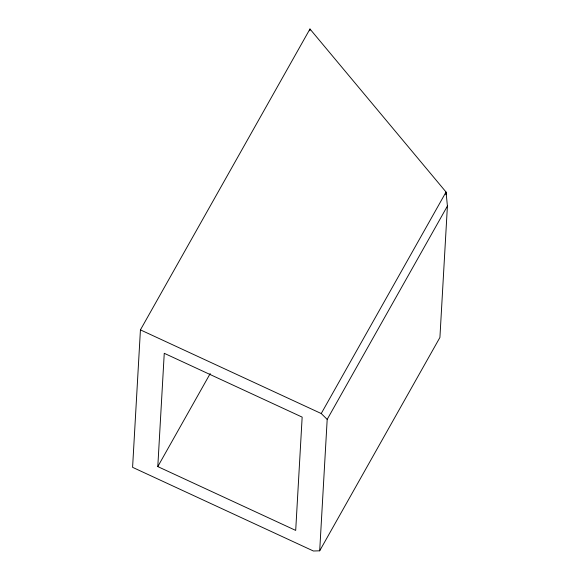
<?xml version="1.0" encoding="UTF-8"?>
<svg xmlns="http://www.w3.org/2000/svg" width="580" height="580" viewBox="0 0 580 580"><rect width="100%" height="100%" fill="white"/><g stroke="black" fill="none" stroke-linecap="round" stroke-linejoin="round"><path stroke-width="0.87" d="M140.432 329.875L132.588 467.335L313.396 551L319.696 550.812L439.915 337.466L447.412 206.052L446.049 192.031L309.966 29L140.432 329.875L321.24 413.54L327.192 419.398L319.696 550.812M157.796 466.596L164.256 353.3L302.158 417.114L295.699 530.41L157.796 466.596L210.214 373.563M309.858 30.805L309.966 29M445.897 194.742L446.049 192.031L321.24 413.54M327.192 419.398L447.412 206.052"/></g></svg>
